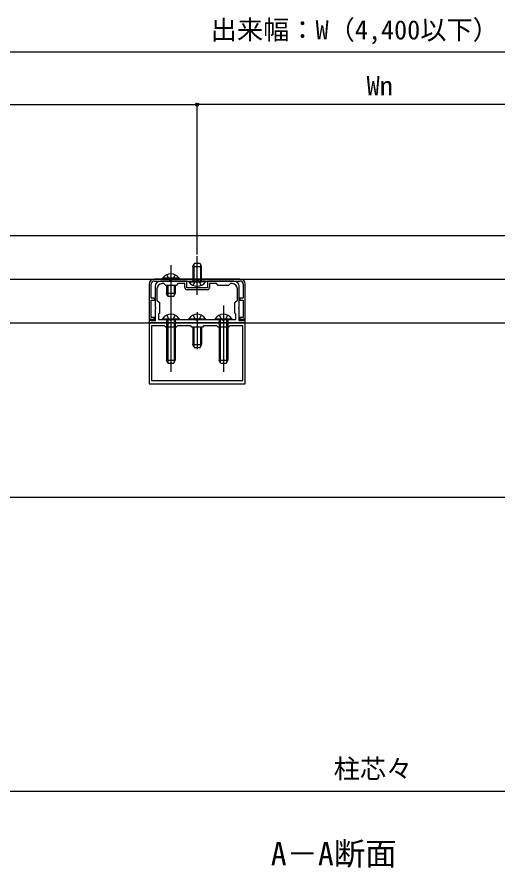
# Model space of a CAD drawing. Units: millimetres, scale not verified. Extents: x -875 to 875, y -1310 to 1300.
# Drawn here: x 184.4 to 459.7, y -207.5 to 280.2 of the extents above; entities that cross this region are included whole.
import ezdxf
from ezdxf.enums import TextEntityAlignment as Align

# ---------------------------------------------------------------- set-up
doc = ezdxf.new("R2010")
doc.units = ezdxf.units.MM
doc.header["$LTSCALE"] = 4
for name, color, linetype in [('0-2_USER1', 3, 'Continuous'), ('0-3_YKK_11', 7, 'Continuous'), ('0-4_YKK_12', 2, 'Continuous'), ('0-5_YKK_13', 4, 'Continuous'), ('0-7_YKK_D', 6, 'Continuous')]:
    doc.layers.add(name, color=color, linetype=linetype)
doc.styles.add('ＭＳ ゴシック', font='')
doc.styles.get('ＭＳ ゴシック').set_extended_font_data('MS Gothic')

msp = doc.modelspace()

# ---------------------------------------------------------------- linework, layer by layer
at = {"layer": '0-3_YKK_11'}
for p, q in [((311.999, 130), (262.999, 130)), ((262.999, 128.9), (311.999, 128.9)), ((293.199, 123.9), (281.799, 123.9))]:
    msp.add_line(p, q, dxfattribs=at)
for points in [[(259.999, 127), (259.999, 107), (262.999, 107), (262.999, 108), (261.099, 108), (261.099, 118.001), (262.999, 118.001), (262.999, 119.001), (261.099, 119.001), (261.099, 127)], [(308.499, 128.9), (302.958, 128.9), (302.774, 128.78), (302.224, 128.78), (302.041, 128.9), (293.499, 128.9), (293.499, 124.9), (281.499, 124.9), (281.499, 128.9), (272.958, 128.9), (272.774, 128.78), (272.224, 128.78), (272.041, 128.9), (266.499, 128.9)], [(280.499, 125.2), (280.499, 127.4), (276.499, 127.4), (275.499, 126.4), (269.499, 126.4), (268.499, 127.4), (267.499, 127.4)], [(307.499, 127.4), (306.499, 127.4), (305.499, 126.4), (299.499, 126.4), (298.499, 127.4), (294.499, 127.4), (294.499, 125.2)], [(313.899, 127), (313.899, 119.001), (311.999, 119.001), (311.999, 118.001), (313.899, 118.001), (313.899, 108), (311.999, 108), (311.999, 107), (314.999, 107), (314.999, 127)], [(259.999, 105), (314.999, 105), (314.999, 107), (313.999, 107), (313.999, 106), (311.499, 106), (311.499, 113.042), (311.379, 113.225), (311.379, 113.775), (311.499, 113.958), (311.499, 125.9)], [(263.499, 125.9), (263.499, 113.958), (263.619, 113.775), (263.619, 113.225), (263.499, 113.042), (263.499, 106), (260.999, 106), (260.999, 107), (259.999, 107), (259.999, 105)], [(264.499, 124.4), (264.499, 118), (265.999, 116.5), (265.999, 110.5), (265.299, 109.8), (265.299, 106.8)], [(265.299, 106.8), (309.699, 106.8), (309.699, 109.8), (308.999, 110.5), (308.999, 116.5), (310.499, 118), (310.499, 124.4)]]:
    msp.add_lwpolyline(points, dxfattribs=at)
for points in [[(259.999, 70), (314.999, 70), (314.999, 105), (259.999, 105)], [(261.399, 71.8), (313.599, 71.8), (313.599, 103.2), (306.199, 103.2), (305.499, 102.5), (299.499, 102.5), (298.799, 103.2), (291.199, 103.2), (290.499, 102.5), (284.499, 102.5), (283.799, 103.2), (276.199, 103.2), (275.499, 102.5), (269.499, 102.5), (268.799, 103.2), (261.399, 103.2)]]:
    msp.add_lwpolyline(points, close=True, dxfattribs=at)
for centre, radius, start, end in [((262.999, 127), 3, 90.00001, 179.99999), ((262.999, 127), 1.9, 90.00037, 180.00035), ((266.499, 125.9), 3, 90.00001, 179.99999), ((267.499, 124.4), 3, 90.00001, 179.99999), ((307.499, 124.4), 3, 0.00001, 89.99999), ((308.499, 125.9), 3, 0.00001, 89.99999), ((311.999, 127), 3, 359.99999, 89.99997), ((311.999, 127), 1.9, 0.00037, 90.00035), ((281.799, 125.2), 1.3, 180.00001, 269.99999), ((293.199, 125.2), 1.3, 270.00001, 359.99999)]:
    msp.add_arc(centre, radius, start, end, dxfattribs=at)
at = {"layer": '0-4_YKK_12'}
for p, q in [((-32.5, 155), (827.5, 155)), ((-32.5, 130), (827.5, 130)), ((-27.5, 105), (822.5, 105)), ((69.105, 5), (725.895, 5))]:
    msp.add_line(p, q, dxfattribs=at)
at = {"layer": '0-5_YKK_13'}
for p, q in [((287.5, 140.187), (287.5, 143.075)), ((272.499, 138), (272.499, 115)), ((285, 137.2), (285.8, 138.9)), ((285, 137.2), (285, 128.9)), ((285, 137.2), (290, 137.2)), ((285.654, 138.59), (285.654, 128.9)), ((289.2, 138.9), (285.8, 138.9)), ((287.5, 120.9), (287.5, 140.187)), ((290, 137.2), (289.2, 138.9)), ((289.346, 138.59), (289.346, 128.9)), ((277.249, 130), (267.749, 130)), ((277.249, 130.509), (277.249, 130)), ((282.75, 128.9), (282.75, 128.391)), ((282.75, 128.391), (290, 128.391)), ((292.25, 128.9), (285, 128.9)), ((292.25, 128.391), (285, 128.391)), ((292.25, 128.9), (292.25, 128.391)), ((269.999, 126.4), (269.999, 121.7)), ((270.654, 126.4), (270.654, 120.31)), ((274.345, 126.4), (274.345, 120.31)), ((270.799, 120), (269.999, 121.7)), ((274.199, 120), (270.799, 120)), ((274.199, 120), (274.999, 121.7)), ((272.499, 114.8), (272.499, 76.8)), ((302.499, 114.8), (302.499, 76.8)), ((267.749, 107.309), (267.749, 106.8)), ((282.749, 107.309), (282.749, 106.8)), ((287.499, 110.961), (287.499, 89.8)), ((297.749, 107.309), (297.749, 106.8)), ((267.749, 106.8), (277.249, 106.8)), ((270.654, 106.8), (270.654, 82.11)), ((274.345, 106.8), (274.345, 82.11)), ((274.999, 106.8), (274.999, 83.5)), ((282.749, 106.8), (292.249, 106.8)), ((285.654, 102.5), (285.654, 91.11)), ((289.345, 102.5), (289.345, 91.11)), ((289.999, 102.5), (289.999, 92.5)), ((297.749, 106.8), (307.249, 106.8)), ((300.654, 106.8), (300.654, 82.11)), ((304.345, 106.8), (304.345, 82.11)), ((304.999, 106.8), (304.999, 83.5)), ((285.799, 90.8), (284.999, 92.5)), ((285.799, 90.8), (289.199, 90.8)), ((289.199, 90.8), (289.999, 92.5)), ((270.799, 81.8), (269.999, 83.5)), ((274.199, 81.8), (274.999, 83.5)), ((300.799, 81.8), (299.999, 83.5)), ((304.199, 81.8), (304.999, 83.5)), ((270.799, 81.8), (274.199, 81.8)), ((300.799, 81.8), (304.199, 81.8))]:
    msp.add_line(p, q, dxfattribs=at)
for points in [[(282.75, 128.9), (290, 128.9), (290, 137.2)], [(270.149, 132.5), (271.354, 130.03), (272.499, 129.421)], [(274.849, 132.5), (273.644, 130.03), (272.499, 129.421)], [(277.249, 130.509), (267.749, 130.509), (267.749, 130)], [(285.15, 126.4), (286.355, 128.87), (287.5, 129.479)], [(289.85, 126.4), (288.645, 128.87), (287.5, 129.479)], [(274.999, 126.4), (274.999, 121.7), (269.999, 121.7)], [(267.749, 107.309), (277.249, 107.309), (277.249, 106.8)], [(270.149, 109.3), (271.354, 106.83), (272.499, 106.221)], [(274.849, 109.3), (273.644, 106.83), (272.499, 106.221)], [(282.749, 107.309), (292.249, 107.309), (292.249, 106.8)], [(285.149, 109.3), (286.354, 106.83), (287.499, 106.221)], [(289.849, 109.3), (288.644, 106.83), (287.499, 106.221)], [(297.749, 107.309), (307.249, 107.309), (307.249, 106.8)], [(300.149, 109.3), (301.354, 106.83), (302.499, 106.221)], [(304.849, 109.3), (303.644, 106.83), (302.499, 106.221)], [(269.999, 106.8), (269.999, 83.5), (274.999, 83.5)], [(284.999, 102.5), (284.999, 92.5), (289.999, 92.5)], [(299.999, 106.8), (299.999, 83.5), (304.999, 83.5)]]:
    msp.add_lwpolyline(points, dxfattribs=at)
for centre, start, end in [((272.499, 127.226), 34.65097, 145.34903), ((287.5, 131.674), 214.65097, 325.34903), ((272.499, 104.026), 34.65097, 145.34903), ((287.499, 104.026), 34.65097, 145.34903), ((302.499, 104.026), 34.65097, 145.34903)]:
    msp.add_arc(centre, 5.774, start, end, dxfattribs=at)
at = {"layer": '0-7_YKK_D'}
for p, q in [((813.5, 260), (-18.5, 260)), ((67.501, 230), (287.5, 230)), ((287.5, 144.075), (287.5, 231)), ((287.5, 144.075), (287.5, 231)), ((507.501, 230), (287.5, 230)), ((32.5, -163.421), (762.5, -163.421))]:
    msp.add_line(p, q, dxfattribs=at)
msp.add_circle((287.5, 230), 0.875, dxfattribs=at)
msp.add_circle((287.5, 230), 0.875, dxfattribs=at)

# ---------------------------------------------------------------- texts
at = {"layer": '0-2_USER1', "style": 'ＭＳ ゴシック'}
msp.add_text('A－A断面', height=13.2, dxfattribs=at).set_placement((329.693, -209.852), align=Align.BOTTOM_LEFT)
at = {"layer": '0-7_YKK_D', "style": 'ＭＳ ゴシック'}
for s, p in [('出来幅：W（4,400以下）', (295.27, 264.045)), ('Wn', (384.503, 232)), ('柱芯々', (365.625, -159.461))]:
    msp.add_text(s, height=11, dxfattribs=at).set_placement(p, align=Align.BOTTOM_LEFT)

doc.saveas('drawing.dxf')
